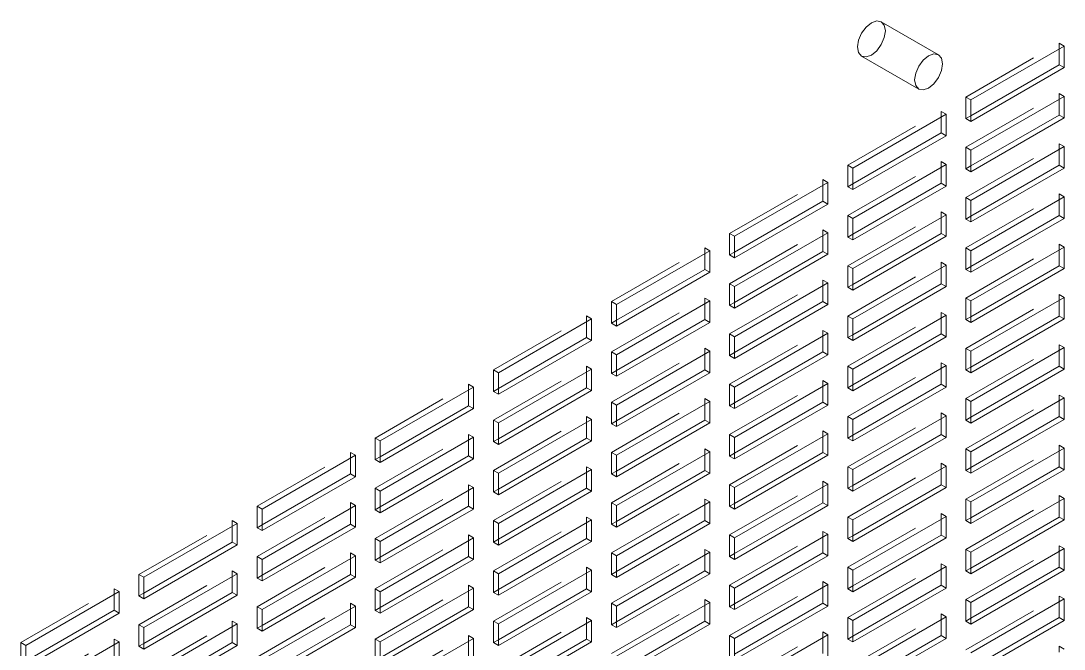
# Model space of a CAD drawing. Header units: millimetres. Extents: x 1 to 4201, y 2 to 2972.
# Drawn here: x 3748 to 3917.5, y 1969.3 to 2071.4 of the extents above; entities that cross this region are included whole.
import ezdxf

# ---------------------------------------------------------------- set-up
doc = ezdxf.new("R2010")
doc.units = ezdxf.units.MM
doc.header["$LTSCALE"] = 10
doc.linetypes.add('HIDDEN', pattern=[1.905, 1.27, -0.635])

msp = doc.modelspace()

# ---------------------------------------------------------------- linework, layer by layer
at = {"color": 7, "linetype": 'Continuous', "lineweight": 15}
for p, q in [((3897.054, 2065.869), (3887.76, 2071.234)), ((3902.316, 2058.534), (3917.468, 2067.281)), ((3916.66, 2066.815), (3916.66, 2064.248)), ((3917.468, 2067.281), (3917.468, 2063.782)), ((3884.546, 2065.667), (3893.84, 2060.302)), ((3916.66, 2064.248), (3902.316, 2055.968)), ((3917.468, 2063.782), (3902.316, 2055.035)), ((3917.468, 2063.782), (3916.66, 2064.248)), ((3902.316, 2050.369), (3917.468, 2059.116)), ((3902.316, 2055.035), (3902.316, 2058.534)), ((3916.66, 2058.649), (3916.66, 2056.083)), ((3917.468, 2059.116), (3917.468, 2055.616)), ((3883.123, 2047.454), (3898.275, 2056.201)), ((3898.275, 2056.201), (3898.275, 2052.702)), ((3916.66, 2056.083), (3902.316, 2047.802)), ((3917.468, 2055.616), (3916.66, 2056.083)), ((3897.467, 2055.735), (3897.467, 2053.168)), ((3917.468, 2055.616), (3902.316, 2046.869)), ((3897.467, 2053.168), (3883.123, 2044.888)), ((3898.275, 2052.702), (3883.123, 2043.955)), ((3898.275, 2052.702), (3897.467, 2053.168)), ((3902.316, 2042.203), (3917.468, 2050.95)), ((3902.316, 2046.869), (3902.316, 2050.369)), ((3916.66, 2050.484), (3916.66, 2047.917)), ((3917.468, 2050.95), (3917.468, 2047.451)), ((3883.123, 2039.289), (3898.275, 2048.036)), ((3898.275, 2048.036), (3898.275, 2044.537)), ((3916.66, 2047.917), (3902.316, 2039.637)), ((3917.468, 2047.451), (3916.66, 2047.917)), ((3883.123, 2043.955), (3883.123, 2047.454)), ((3897.467, 2047.569), (3897.467, 2045.003)), ((3917.468, 2047.451), (3902.316, 2038.704)), ((3863.93, 2036.374), (3879.082, 2045.122)), ((3878.274, 2044.655), (3878.274, 2042.089)), ((3879.082, 2045.122), (3879.082, 2041.622)), ((3897.467, 2045.003), (3883.123, 2036.722)), ((3898.275, 2044.537), (3883.123, 2035.789)), ((3898.275, 2044.537), (3897.467, 2045.003)), ((3902.316, 2034.038), (3917.468, 2042.785)), ((3917.468, 2042.785), (3917.468, 2039.286)), ((3878.274, 2042.089), (3863.93, 2033.808)), ((3879.082, 2041.622), (3863.93, 2032.875)), ((3879.082, 2041.622), (3878.274, 2042.089)), ((3902.316, 2038.704), (3902.316, 2042.203)), ((3916.66, 2042.318), (3916.66, 2039.752)), ((3883.123, 2031.123), (3898.275, 2039.871)), ((3883.123, 2035.789), (3883.123, 2039.289)), ((3897.467, 2039.404), (3897.467, 2036.838)), ((3898.275, 2039.871), (3898.275, 2036.371)), ((3916.66, 2039.752), (3902.316, 2031.471)), ((3917.468, 2039.286), (3902.316, 2030.538)), ((3917.468, 2039.286), (3916.66, 2039.752)), ((3863.93, 2028.209), (3879.082, 2036.956)), ((3863.93, 2032.875), (3863.93, 2036.374)), ((3878.274, 2036.49), (3878.274, 2033.923)), ((3879.082, 2036.956), (3879.082, 2033.457)), ((3897.467, 2036.838), (3883.123, 2028.557)), ((3898.275, 2036.371), (3883.123, 2027.624)), ((3898.275, 2036.371), (3897.467, 2036.838)), ((3902.316, 2025.872), (3917.468, 2034.62)), ((3916.66, 2034.153), (3916.66, 2031.587)), ((3917.468, 2034.62), (3917.468, 2031.12)), ((3844.737, 2025.295), (3859.889, 2034.042)), ((3859.081, 2033.575), (3859.081, 2031.009)), ((3859.889, 2034.042), (3859.889, 2030.542)), ((3878.274, 2033.923), (3863.93, 2025.643)), ((3879.082, 2033.457), (3863.93, 2024.709)), ((3879.082, 2033.457), (3878.274, 2033.923)), ((3902.316, 2030.538), (3902.316, 2034.038)), ((3859.081, 2031.009), (3844.737, 2022.728)), ((3859.889, 2030.542), (3859.081, 2031.009)), ((3883.123, 2022.958), (3898.275, 2031.705)), ((3883.123, 2027.624), (3883.123, 2031.123)), ((3897.467, 2031.239), (3897.467, 2028.672)), ((3898.275, 2031.705), (3898.275, 2028.206)), ((3916.66, 2031.587), (3902.316, 2023.306)), ((3917.468, 2031.12), (3902.316, 2022.373)), ((3917.468, 2031.12), (3916.66, 2031.587)), ((3859.889, 2030.542), (3844.737, 2021.795)), ((3863.93, 2020.044), (3879.082, 2028.791)), ((3863.93, 2024.709), (3863.93, 2028.209)), ((3878.274, 2028.324), (3878.274, 2025.758)), ((3879.082, 2028.791), (3879.082, 2025.291)), ((3897.467, 2028.672), (3883.123, 2020.392)), ((3898.275, 2028.206), (3883.123, 2019.459)), ((3898.275, 2028.206), (3897.467, 2028.672)), ((3844.737, 2017.129), (3859.889, 2025.876)), ((3859.889, 2025.876), (3859.889, 2022.377)), ((3878.274, 2025.758), (3863.93, 2017.477)), ((3879.082, 2025.291), (3878.274, 2025.758)), ((3902.316, 2017.707), (3917.468, 2026.454)), ((3902.316, 2022.373), (3902.316, 2025.872)), ((3916.66, 2025.988), (3916.66, 2023.421)), ((3917.468, 2026.454), (3917.468, 2022.955)), ((3844.737, 2021.795), (3844.737, 2025.295)), ((3859.081, 2025.41), (3859.081, 2022.843)), ((3879.082, 2025.291), (3863.93, 2016.544)), ((3825.544, 2014.215), (3840.696, 2022.962)), ((3839.888, 2022.495), (3839.888, 2019.929)), ((3840.696, 2022.962), (3840.696, 2019.462)), ((3859.081, 2022.843), (3844.737, 2014.563)), ((3859.889, 2022.377), (3844.737, 2013.63)), ((3859.889, 2022.377), (3859.081, 2022.843)), ((3883.123, 2014.793), (3898.275, 2023.54)), ((3883.123, 2019.459), (3883.123, 2022.958)), ((3897.467, 2023.073), (3897.467, 2020.507)), ((3898.275, 2023.54), (3898.275, 2020.04)), ((3916.66, 2023.421), (3902.316, 2015.141)), ((3917.468, 2022.955), (3902.316, 2014.208)), ((3917.468, 2022.955), (3916.66, 2023.421)), ((3863.93, 2011.878), (3879.082, 2020.625)), ((3879.082, 2020.625), (3879.082, 2017.126)), ((3897.467, 2020.507), (3883.123, 2012.226)), ((3898.275, 2020.04), (3897.467, 2020.507)), ((3839.888, 2019.929), (3825.544, 2011.648)), ((3840.696, 2019.462), (3825.544, 2010.715)), ((3840.696, 2019.462), (3839.888, 2019.929)), ((3863.93, 2016.544), (3863.93, 2020.044)), ((3878.274, 2020.159), (3878.274, 2017.592)), ((3898.275, 2020.04), (3883.123, 2011.293)), ((3844.737, 2008.964), (3859.889, 2017.711)), ((3844.737, 2013.63), (3844.737, 2017.129)), ((3859.081, 2017.244), (3859.081, 2014.678)), ((3859.889, 2017.711), (3859.889, 2014.211)), ((3878.274, 2017.592), (3863.93, 2009.312)), ((3879.082, 2017.126), (3863.93, 2008.379)), ((3879.082, 2017.126), (3878.274, 2017.592)), ((3902.316, 2009.542), (3917.468, 2018.289)), ((3902.316, 2014.208), (3902.316, 2017.707)), ((3916.66, 2017.822), (3916.66, 2015.256)), ((3917.468, 2018.289), (3917.468, 2014.789)), ((3825.544, 2006.049), (3840.696, 2014.797)), ((3825.544, 2010.715), (3825.544, 2014.215)), ((3839.888, 2014.33), (3839.888, 2011.764)), ((3840.696, 2014.797), (3840.696, 2011.297)), ((3859.081, 2014.678), (3844.737, 2006.397)), ((3859.889, 2014.211), (3844.737, 2005.464)), ((3859.889, 2014.211), (3859.081, 2014.678)), ((3883.123, 2006.627), (3898.275, 2015.374)), ((3883.123, 2011.293), (3883.123, 2014.793)), ((3897.467, 2014.908), (3897.467, 2012.341)), ((3898.275, 2015.374), (3898.275, 2011.875)), ((3916.66, 2015.256), (3902.316, 2006.975)), ((3917.468, 2014.789), (3902.316, 2006.042)), ((3917.468, 2014.789), (3916.66, 2015.256)), ((3863.93, 2003.713), (3879.082, 2012.46)), ((3879.082, 2012.46), (3879.082, 2008.96)), ((3897.467, 2012.341), (3883.123, 2004.061)), ((3898.275, 2011.875), (3897.467, 2012.341)), ((3806.351, 2003.135), (3821.503, 2011.882)), ((3820.695, 2011.416), (3820.695, 2008.849)), ((3821.503, 2011.882), (3821.503, 2008.383)), ((3839.888, 2011.764), (3825.544, 2003.483)), ((3840.696, 2011.297), (3825.544, 2002.55)), ((3840.696, 2011.297), (3839.888, 2011.764)), ((3863.93, 2008.379), (3863.93, 2011.878)), ((3878.274, 2011.993), (3878.274, 2009.427)), ((3898.275, 2011.875), (3883.123, 2003.128)), ((3820.695, 2008.849), (3806.351, 2000.568)), ((3821.503, 2008.383), (3820.695, 2008.849)), ((3844.737, 2000.798), (3859.889, 2009.546)), ((3844.737, 2005.464), (3844.737, 2008.964)), ((3859.081, 2009.079), (3859.081, 2006.513)), ((3859.889, 2009.546), (3859.889, 2006.046)), ((3878.274, 2009.427), (3863.93, 2001.146)), ((3879.082, 2008.96), (3863.93, 2000.213)), ((3879.082, 2008.96), (3878.274, 2009.427)), ((3902.316, 2001.376), (3917.468, 2010.123)), ((3902.316, 2006.042), (3902.316, 2009.542)), ((3916.66, 2009.657), (3916.66, 2007.09)), ((3917.468, 2010.123), (3917.468, 2006.624)), ((3821.503, 2008.383), (3806.351, 1999.635)), ((3883.123, 1998.462), (3898.275, 2007.209)), ((3898.275, 2007.209), (3898.275, 2003.71)), ((3916.66, 2007.09), (3902.316, 1998.81)), ((3917.468, 2006.624), (3916.66, 2007.09)), ((3825.544, 1997.884), (3840.696, 2006.631)), ((3825.544, 2002.55), (3825.544, 2006.049)), ((3839.888, 2006.165), (3839.888, 2003.598)), ((3840.696, 2006.631), (3840.696, 2003.132)), ((3859.081, 2006.513), (3844.737, 1998.232)), ((3859.889, 2006.046), (3844.737, 1997.299)), ((3859.889, 2006.046), (3859.081, 2006.513)), ((3883.123, 2003.128), (3883.123, 2006.627)), ((3897.467, 2006.742), (3897.467, 2004.176)), ((3917.468, 2006.624), (3902.316, 1997.877)), ((3806.351, 1994.969), (3821.503, 2003.717)), ((3821.503, 2003.717), (3821.503, 2000.217)), ((3839.888, 2003.598), (3825.544, 1995.317)), ((3840.696, 2003.132), (3839.888, 2003.598)), ((3863.93, 1995.547), (3879.082, 2004.295)), ((3863.93, 2000.213), (3863.93, 2003.713)), ((3878.274, 2003.828), (3878.274, 2001.262)), ((3879.082, 2004.295), (3879.082, 2000.795)), ((3897.467, 2004.176), (3883.123, 1995.895)), ((3898.275, 2003.71), (3883.123, 1994.962)), ((3898.275, 2003.71), (3897.467, 2004.176)), ((3806.351, 1999.635), (3806.351, 2003.135)), ((3820.695, 2003.25), (3820.695, 2000.684)), ((3840.696, 2003.132), (3825.544, 1994.384)), ((3902.316, 1993.211), (3917.468, 2001.958)), ((3917.468, 2001.958), (3917.468, 1998.459)), ((3787.158, 1992.055), (3802.311, 2000.802)), ((3801.502, 2000.336), (3801.502, 1997.769)), ((3802.311, 2000.802), (3802.311, 1997.303)), ((3820.695, 2000.684), (3806.351, 1992.403)), ((3821.503, 2000.217), (3806.351, 1991.47)), ((3821.503, 2000.217), (3820.695, 2000.684)), ((3844.737, 1992.633), (3859.889, 2001.38)), ((3844.737, 1997.299), (3844.737, 2000.798)), ((3859.081, 2000.914), (3859.081, 1998.347)), ((3859.889, 2001.38), (3859.889, 1997.881)), ((3878.274, 2001.262), (3863.93, 1992.981)), ((3879.082, 2000.795), (3863.93, 1992.048)), ((3879.082, 2000.795), (3878.274, 2001.262)), ((3902.316, 1997.877), (3902.316, 2001.376)), ((3916.66, 2001.491), (3916.66, 1998.925)), ((3825.544, 1989.718), (3840.696, 1998.466)), ((3840.696, 1998.466), (3840.696, 1994.966)), ((3883.123, 1990.296), (3898.275, 1999.044)), ((3883.123, 1994.962), (3883.123, 1998.462)), ((3897.467, 1998.577), (3897.467, 1996.011)), ((3898.275, 1999.044), (3898.275, 1995.544)), ((3916.66, 1998.925), (3902.316, 1990.644)), ((3917.468, 1998.459), (3902.316, 1989.711)), ((3917.468, 1998.459), (3916.66, 1998.925)), ((3801.502, 1997.769), (3787.158, 1989.489)), ((3802.311, 1997.303), (3787.158, 1988.556)), ((3802.311, 1997.303), (3801.502, 1997.769)), ((3825.544, 1994.384), (3825.544, 1997.884)), ((3839.888, 1997.999), (3839.888, 1995.433)), ((3859.081, 1998.347), (3844.737, 1990.066)), ((3859.889, 1997.881), (3844.737, 1989.133)), ((3859.889, 1997.881), (3859.081, 1998.347)), ((3806.351, 1986.804), (3821.503, 1995.551)), ((3820.695, 1995.085), (3820.695, 1992.518)), ((3821.503, 1995.551), (3821.503, 1992.052)), ((3839.888, 1995.433), (3825.544, 1987.152)), ((3840.696, 1994.966), (3839.888, 1995.433)), ((3863.93, 1987.382), (3879.082, 1996.129)), ((3863.93, 1992.048), (3863.93, 1995.547)), ((3878.274, 1995.663), (3878.274, 1993.096)), ((3879.082, 1996.129), (3879.082, 1992.63)), ((3897.467, 1996.011), (3883.123, 1987.73)), ((3898.275, 1995.544), (3883.123, 1986.797)), ((3898.275, 1995.544), (3897.467, 1996.011)), ((3806.351, 1991.47), (3806.351, 1994.969)), ((3840.696, 1994.966), (3825.544, 1986.219)), ((3902.316, 1985.045), (3917.468, 1993.793)), ((3917.468, 1993.793), (3917.468, 1990.293)), ((3787.158, 1983.89), (3802.311, 1992.637)), ((3787.158, 1988.556), (3787.158, 1992.055)), ((3801.502, 1992.17), (3801.502, 1989.604)), ((3802.311, 1992.637), (3802.311, 1989.137)), ((3820.695, 1992.518), (3806.351, 1984.238)), ((3821.503, 1992.052), (3806.351, 1983.305)), ((3821.503, 1992.052), (3820.695, 1992.518)), ((3844.737, 1984.467), (3859.889, 1993.215)), ((3844.737, 1989.133), (3844.737, 1992.633)), ((3859.081, 1992.748), (3859.081, 1990.182)), ((3859.889, 1993.215), (3859.889, 1989.715)), ((3878.274, 1993.096), (3863.93, 1984.815)), ((3879.082, 1992.63), (3863.93, 1983.882)), ((3879.082, 1992.63), (3878.274, 1993.096)), ((3902.316, 1989.711), (3902.316, 1993.211)), ((3916.66, 1993.326), (3916.66, 1990.76)), ((3825.544, 1981.553), (3840.696, 1990.3)), ((3840.696, 1990.3), (3840.696, 1986.801)), ((3859.081, 1990.182), (3844.737, 1981.901)), ((3859.889, 1989.715), (3859.081, 1990.182)), ((3883.123, 1982.131), (3898.275, 1990.878)), ((3883.123, 1986.797), (3883.123, 1990.296)), ((3897.467, 1990.412), (3897.467, 1987.845)), ((3898.275, 1990.878), (3898.275, 1987.379)), ((3916.66, 1990.76), (3902.316, 1982.479)), ((3917.468, 1990.293), (3902.316, 1981.546)), ((3917.468, 1990.293), (3916.66, 1990.76)), ((3767.965, 1980.975), (3783.118, 1989.722)), ((3782.31, 1989.256), (3782.31, 1986.69)), ((3783.118, 1989.722), (3783.118, 1986.223)), ((3801.502, 1989.604), (3787.158, 1981.323)), ((3802.311, 1989.137), (3787.158, 1980.39)), ((3802.311, 1989.137), (3801.502, 1989.604)), ((3825.544, 1986.219), (3825.544, 1989.718)), ((3839.888, 1989.834), (3839.888, 1987.267)), ((3859.889, 1989.715), (3844.737, 1980.968)), ((3782.31, 1986.69), (3767.965, 1978.409)), ((3783.118, 1986.223), (3782.31, 1986.69)), ((3806.351, 1978.639), (3821.503, 1987.386)), ((3806.351, 1983.305), (3806.351, 1986.804)), ((3820.695, 1986.919), (3820.695, 1984.353)), ((3821.503, 1987.386), (3821.503, 1983.886)), ((3839.888, 1987.267), (3825.544, 1978.987)), ((3840.696, 1986.801), (3825.544, 1978.054)), ((3840.696, 1986.801), (3839.888, 1987.267)), ((3863.93, 1979.217), (3879.082, 1987.964)), ((3863.93, 1983.882), (3863.93, 1987.382)), ((3878.274, 1987.497), (3878.274, 1984.931)), ((3879.082, 1987.964), (3879.082, 1984.464)), ((3897.467, 1987.845), (3883.123, 1979.564)), ((3898.275, 1987.379), (3883.123, 1978.631)), ((3898.275, 1987.379), (3897.467, 1987.845)), ((3783.118, 1986.223), (3767.965, 1977.476)), ((3844.737, 1976.302), (3859.889, 1985.049)), ((3859.889, 1985.049), (3859.889, 1981.55)), ((3878.274, 1984.931), (3863.93, 1976.65)), ((3879.082, 1984.464), (3878.274, 1984.931)), ((3902.316, 1976.88), (3917.468, 1985.627)), ((3902.316, 1981.546), (3902.316, 1985.045)), ((3916.66, 1985.161), (3916.66, 1982.594)), ((3917.468, 1985.627), (3917.468, 1982.128)), ((3787.158, 1975.724), (3802.311, 1984.471)), ((3787.158, 1980.39), (3787.158, 1983.89)), ((3801.502, 1984.005), (3801.502, 1981.439)), ((3802.311, 1984.471), (3802.311, 1980.972)), ((3820.695, 1984.353), (3806.351, 1976.072)), ((3821.503, 1983.886), (3806.351, 1975.139)), ((3821.503, 1983.886), (3820.695, 1984.353)), ((3844.737, 1980.968), (3844.737, 1984.467)), ((3859.081, 1984.583), (3859.081, 1982.016)), ((3879.082, 1984.464), (3863.93, 1975.717)), ((3767.965, 1972.81), (3783.118, 1981.557)), ((3783.118, 1981.557), (3783.118, 1978.058)), ((3825.544, 1973.388), (3840.696, 1982.135)), ((3825.544, 1978.054), (3825.544, 1981.553)), ((3839.888, 1981.668), (3839.888, 1979.102)), ((3840.696, 1982.135), (3840.696, 1978.635)), ((3859.081, 1982.016), (3844.737, 1973.736)), ((3859.889, 1981.55), (3844.737, 1972.803)), ((3859.889, 1981.55), (3859.081, 1982.016)), ((3883.123, 1973.966), (3898.275, 1982.713)), ((3883.123, 1978.631), (3883.123, 1982.131)), ((3897.467, 1982.246), (3897.467, 1979.68)), ((3898.275, 1982.713), (3898.275, 1979.213)), ((3916.66, 1982.594), (3902.316, 1974.314)), ((3917.468, 1982.128), (3902.316, 1973.38)), ((3917.468, 1982.128), (3916.66, 1982.594)), ((3767.965, 1977.476), (3767.965, 1980.975)), ((3782.31, 1981.091), (3782.31, 1978.524)), ((3801.502, 1981.439), (3787.158, 1973.158)), ((3802.311, 1980.972), (3787.158, 1972.225)), ((3802.311, 1980.972), (3801.502, 1981.439)), ((3748.772, 1969.895), (3763.925, 1978.643)), ((3763.117, 1978.176), (3763.117, 1975.61)), ((3763.925, 1978.643), (3763.925, 1975.143)), ((3782.31, 1978.524), (3767.965, 1970.243)), ((3783.118, 1978.058), (3782.31, 1978.524)), ((3806.351, 1970.473), (3821.503, 1979.22)), ((3806.351, 1975.139), (3806.351, 1978.639)), ((3820.695, 1978.754), (3820.695, 1976.188)), ((3821.503, 1979.22), (3821.503, 1975.721)), ((3839.888, 1979.102), (3825.544, 1970.821)), ((3840.696, 1978.635), (3825.544, 1969.888)), ((3840.696, 1978.635), (3839.888, 1979.102)), ((3863.93, 1971.051), (3879.082, 1979.798)), ((3863.93, 1975.717), (3863.93, 1979.217)), ((3878.274, 1979.332), (3878.274, 1976.765)), ((3879.082, 1979.798), (3879.082, 1976.299)), ((3897.467, 1979.68), (3883.123, 1971.399)), ((3898.275, 1979.213), (3883.123, 1970.466)), ((3898.275, 1979.213), (3897.467, 1979.68)), ((3783.118, 1978.058), (3767.965, 1969.31)), ((3844.737, 1968.137), (3859.889, 1976.884)), ((3859.081, 1976.417), (3859.081, 1973.851)), ((3859.889, 1976.884), (3859.889, 1973.384)), ((3878.274, 1976.765), (3863.93, 1968.485)), ((3879.082, 1976.299), (3878.274, 1976.765)), ((3902.316, 1968.715), (3917.468, 1977.462)), ((3902.316, 1973.38), (3902.316, 1976.88)), ((3916.66, 1976.995), (3916.66, 1974.429)), ((3917.468, 1977.462), (3917.468, 1973.962)), ((3763.117, 1975.61), (3748.772, 1967.329)), ((3763.925, 1975.143), (3748.772, 1966.396)), ((3763.925, 1975.143), (3763.117, 1975.61)), ((3787.158, 1967.559), (3802.311, 1976.306)), ((3787.158, 1972.225), (3787.158, 1975.724)), ((3801.502, 1975.84), (3801.502, 1973.273)), ((3802.311, 1976.306), (3802.311, 1972.807)), ((3820.695, 1976.188), (3806.351, 1967.907)), ((3821.503, 1975.721), (3806.351, 1966.974)), ((3821.503, 1975.721), (3820.695, 1976.188)), ((3844.737, 1972.803), (3844.737, 1976.302)), ((3879.082, 1976.299), (3863.93, 1967.552)), ((3767.965, 1964.644), (3783.118, 1973.392)), ((3783.118, 1973.392), (3783.118, 1969.892)), ((3801.502, 1973.273), (3787.158, 1964.992)), ((3802.311, 1972.807), (3801.502, 1973.273)), ((3825.544, 1965.222), (3840.696, 1973.969)), ((3825.544, 1969.888), (3825.544, 1973.388)), ((3839.888, 1973.503), (3839.888, 1970.937)), ((3840.696, 1973.969), (3840.696, 1970.47)), ((3859.081, 1973.851), (3844.737, 1965.57)), ((3859.889, 1973.384), (3844.737, 1964.637)), ((3859.889, 1973.384), (3859.081, 1973.851)), ((3883.123, 1965.8), (3898.275, 1974.547)), ((3883.123, 1970.466), (3883.123, 1973.966)), ((3897.467, 1974.081), (3897.467, 1971.514)), ((3898.275, 1974.547), (3898.275, 1971.048)), ((3916.66, 1974.429), (3902.316, 1966.148)), ((3917.468, 1973.962), (3902.316, 1965.215)), ((3917.468, 1973.962), (3916.66, 1974.429)), ((3767.965, 1969.31), (3767.965, 1972.81)), ((3782.31, 1972.925), (3782.31, 1970.359)), ((3802.311, 1972.807), (3787.158, 1964.059)), ((3863.93, 1962.886), (3879.082, 1971.633)), ((3879.082, 1971.633), (3879.082, 1968.133)), ((3897.467, 1971.514), (3883.123, 1963.234)), ((3898.275, 1971.048), (3897.467, 1971.514)), ((3748.772, 1961.73), (3763.925, 1970.477)), ((3748.772, 1966.396), (3748.772, 1969.895)), ((3763.117, 1970.011), (3763.117, 1967.444)), ((3763.925, 1970.477), (3763.925, 1966.978)), ((3782.31, 1970.359), (3767.965, 1962.078)), ((3783.118, 1969.892), (3767.965, 1961.145)), ((3783.118, 1969.892), (3782.31, 1970.359)), ((3806.351, 1962.308), (3821.503, 1971.055)), ((3806.351, 1966.974), (3806.351, 1970.473)), ((3820.695, 1970.589), (3820.695, 1968.022)), ((3821.503, 1971.055), (3821.503, 1967.556)), ((3839.888, 1970.937), (3825.544, 1962.656)), ((3840.696, 1970.47), (3825.544, 1961.723)), ((3840.696, 1970.47), (3839.888, 1970.937)), ((3863.93, 1967.552), (3863.93, 1971.051)), ((3878.274, 1971.166), (3878.274, 1968.6)), ((3898.275, 1971.048), (3883.123, 1962.301))]:
    msp.add_line(p, q, dxfattribs=at)
at = {"color": 7, "linetype": 'HIDDEN', "lineweight": 0}
for p, q in [((3901.508, 2059.001), (3916.66, 2067.748)), ((3917.468, 2067.281), (3916.66, 2067.748)), ((3916.66, 2067.748), (3916.66, 2066.815)), ((3901.508, 2050.835), (3916.66, 2059.582)), ((3917.468, 2059.116), (3916.66, 2059.582)), ((3916.66, 2059.582), (3916.66, 2058.649)), ((3901.508, 2055.501), (3901.508, 2059.001)), ((3902.316, 2058.534), (3901.508, 2059.001)), ((3882.315, 2047.921), (3897.467, 2056.668)), ((3898.275, 2056.201), (3897.467, 2056.668)), ((3897.467, 2056.668), (3897.467, 2055.735)), ((3902.316, 2055.968), (3901.508, 2055.501)), ((3902.316, 2055.035), (3901.508, 2055.501)), ((3901.508, 2042.67), (3916.66, 2051.417)), ((3917.468, 2050.95), (3916.66, 2051.417)), ((3916.66, 2051.417), (3916.66, 2050.484)), ((3902.316, 2050.369), (3901.508, 2050.835)), ((3901.508, 2047.336), (3901.508, 2050.835)), ((3882.315, 2039.755), (3897.467, 2048.503)), ((3882.315, 2044.421), (3882.315, 2047.921)), ((3883.123, 2047.454), (3882.315, 2047.921)), ((3898.275, 2048.036), (3897.467, 2048.503)), ((3897.467, 2048.503), (3897.467, 2047.569)), ((3902.316, 2047.802), (3901.508, 2047.336)), ((3902.316, 2046.869), (3901.508, 2047.336)), ((3863.122, 2036.841), (3878.274, 2045.588)), ((3879.082, 2045.122), (3878.274, 2045.588)), ((3878.274, 2045.588), (3878.274, 2044.655)), ((3883.123, 2044.888), (3882.315, 2044.421)), ((3883.123, 2043.955), (3882.315, 2044.421)), ((3901.508, 2034.504), (3916.66, 2043.252)), ((3902.316, 2042.203), (3901.508, 2042.67)), ((3901.508, 2039.17), (3901.508, 2042.67)), ((3917.468, 2042.785), (3916.66, 2043.252)), ((3916.66, 2043.252), (3916.66, 2042.318)), ((3882.315, 2031.59), (3897.467, 2040.337)), ((3882.315, 2036.256), (3882.315, 2039.755)), ((3883.123, 2039.289), (3882.315, 2039.755)), ((3898.275, 2039.871), (3897.467, 2040.337)), ((3897.467, 2040.337), (3897.467, 2039.404)), ((3902.316, 2039.637), (3901.508, 2039.17)), ((3902.316, 2038.704), (3901.508, 2039.17)), ((3863.122, 2028.675), (3878.274, 2037.423)), ((3863.122, 2033.341), (3863.122, 2036.841)), ((3863.93, 2036.374), (3863.122, 2036.841)), ((3879.082, 2036.956), (3878.274, 2037.423)), ((3878.274, 2037.423), (3878.274, 2036.49)), ((3883.123, 2036.722), (3882.315, 2036.256)), ((3883.123, 2035.789), (3882.315, 2036.256)), ((3843.929, 2025.761), (3859.081, 2034.508)), ((3859.889, 2034.042), (3859.081, 2034.508)), ((3859.081, 2034.508), (3859.081, 2033.575)), ((3901.508, 2026.339), (3916.66, 2035.086)), ((3901.508, 2031.005), (3901.508, 2034.504)), ((3902.316, 2034.038), (3901.508, 2034.504)), ((3917.468, 2034.62), (3916.66, 2035.086)), ((3916.66, 2035.086), (3916.66, 2034.153)), ((3863.93, 2033.808), (3863.122, 2033.341)), ((3863.93, 2032.875), (3863.122, 2033.341)), ((3882.315, 2023.424), (3897.467, 2032.172)), ((3882.315, 2028.09), (3882.315, 2031.59)), ((3883.123, 2031.123), (3882.315, 2031.59)), ((3898.275, 2031.705), (3897.467, 2032.172)), ((3897.467, 2032.172), (3897.467, 2031.239)), ((3902.316, 2031.471), (3901.508, 2031.005)), ((3902.316, 2030.538), (3901.508, 2031.005)), ((3863.122, 2020.51), (3878.274, 2029.257)), ((3879.082, 2028.791), (3878.274, 2029.257)), ((3878.274, 2029.257), (3878.274, 2028.324)), ((3863.93, 2028.209), (3863.122, 2028.675)), ((3863.122, 2025.176), (3863.122, 2028.675)), ((3883.123, 2028.557), (3882.315, 2028.09)), ((3883.123, 2027.624), (3882.315, 2028.09)), ((3843.929, 2017.596), (3859.081, 2026.343)), ((3843.929, 2022.262), (3843.929, 2025.761)), ((3844.737, 2025.295), (3843.929, 2025.761)), ((3859.889, 2025.876), (3859.081, 2026.343)), ((3859.081, 2026.343), (3859.081, 2025.41)), ((3863.93, 2025.643), (3863.122, 2025.176)), ((3901.508, 2018.173), (3916.66, 2026.921)), ((3902.316, 2025.872), (3901.508, 2026.339)), ((3901.508, 2022.839), (3901.508, 2026.339)), ((3917.468, 2026.454), (3916.66, 2026.921)), ((3916.66, 2026.921), (3916.66, 2025.988)), ((3863.93, 2024.709), (3863.122, 2025.176)), ((3882.315, 2015.259), (3897.467, 2024.006)), ((3898.275, 2023.54), (3897.467, 2024.006)), ((3897.467, 2024.006), (3897.467, 2023.073)), ((3824.736, 2014.681), (3839.888, 2023.428)), ((3840.696, 2022.962), (3839.888, 2023.428)), ((3839.888, 2023.428), (3839.888, 2022.495)), ((3844.737, 2022.728), (3843.929, 2022.262)), ((3844.737, 2021.795), (3843.929, 2022.262)), ((3883.123, 2022.958), (3882.315, 2023.424)), ((3882.315, 2019.925), (3882.315, 2023.424)), ((3902.316, 2023.306), (3901.508, 2022.839)), ((3902.316, 2022.373), (3901.508, 2022.839)), ((3863.122, 2012.345), (3878.274, 2021.092)), ((3863.122, 2017.011), (3863.122, 2020.51)), ((3863.93, 2020.044), (3863.122, 2020.51)), ((3879.082, 2020.625), (3878.274, 2021.092)), ((3878.274, 2021.092), (3878.274, 2020.159)), ((3883.123, 2020.392), (3882.315, 2019.925)), ((3883.123, 2019.459), (3882.315, 2019.925)), ((3843.929, 2009.43), (3859.081, 2018.177)), ((3843.929, 2014.096), (3843.929, 2017.596)), ((3844.737, 2017.129), (3843.929, 2017.596)), ((3859.889, 2017.711), (3859.081, 2018.177)), ((3859.081, 2018.177), (3859.081, 2017.244)), ((3863.93, 2017.477), (3863.122, 2017.011)), ((3901.508, 2010.008), (3916.66, 2018.755)), ((3901.508, 2014.674), (3901.508, 2018.173)), ((3902.316, 2017.707), (3901.508, 2018.173)), ((3917.468, 2018.289), (3916.66, 2018.755)), ((3916.66, 2018.755), (3916.66, 2017.822)), ((3863.93, 2016.544), (3863.122, 2017.011)), ((3882.315, 2007.094), (3897.467, 2015.841)), ((3898.275, 2015.374), (3897.467, 2015.841)), ((3897.467, 2015.841), (3897.467, 2014.908)), ((3824.736, 2006.516), (3839.888, 2015.263)), ((3825.544, 2014.215), (3824.736, 2014.681)), ((3824.736, 2011.182), (3824.736, 2014.681)), ((3840.696, 2014.797), (3839.888, 2015.263)), ((3839.888, 2015.263), (3839.888, 2014.33)), ((3844.737, 2014.563), (3843.929, 2014.096)), ((3844.737, 2013.63), (3843.929, 2014.096)), ((3883.123, 2014.793), (3882.315, 2015.259)), ((3882.315, 2011.76), (3882.315, 2015.259)), ((3902.316, 2015.141), (3901.508, 2014.674)), ((3902.316, 2014.208), (3901.508, 2014.674)), ((3805.543, 2003.601), (3820.695, 2012.349)), ((3821.503, 2011.882), (3820.695, 2012.349)), ((3820.695, 2012.349), (3820.695, 2011.416)), ((3863.122, 2004.179), (3878.274, 2012.926)), ((3863.93, 2011.878), (3863.122, 2012.345)), ((3863.122, 2008.845), (3863.122, 2012.345)), ((3879.082, 2012.46), (3878.274, 2012.926)), ((3878.274, 2012.926), (3878.274, 2011.993)), ((3883.123, 2012.226), (3882.315, 2011.76)), ((3825.544, 2011.648), (3824.736, 2011.182)), ((3825.544, 2010.715), (3824.736, 2011.182)), ((3883.123, 2011.293), (3882.315, 2011.76)), ((3901.508, 2001.843), (3916.66, 2010.59)), ((3917.468, 2010.123), (3916.66, 2010.59)), ((3916.66, 2010.59), (3916.66, 2009.657)), ((3843.929, 2001.265), (3859.081, 2010.012)), ((3843.929, 2005.931), (3843.929, 2009.43)), ((3844.737, 2008.964), (3843.929, 2009.43)), ((3859.889, 2009.546), (3859.081, 2010.012)), ((3859.081, 2010.012), (3859.081, 2009.079)), ((3863.93, 2009.312), (3863.122, 2008.845)), ((3863.93, 2008.379), (3863.122, 2008.845)), ((3902.316, 2009.542), (3901.508, 2010.008)), ((3901.508, 2006.509), (3901.508, 2010.008)), ((3824.736, 1998.35), (3839.888, 2007.098)), ((3840.696, 2006.631), (3839.888, 2007.098)), ((3839.888, 2007.098), (3839.888, 2006.165)), ((3882.315, 1998.928), (3897.467, 2007.675)), ((3883.123, 2006.627), (3882.315, 2007.094)), ((3882.315, 2003.594), (3882.315, 2007.094)), ((3898.275, 2007.209), (3897.467, 2007.675)), ((3897.467, 2007.675), (3897.467, 2006.742)), ((3902.316, 2006.975), (3901.508, 2006.509)), ((3825.544, 2006.049), (3824.736, 2006.516)), ((3824.736, 2003.016), (3824.736, 2006.516)), ((3844.737, 2006.397), (3843.929, 2005.931)), ((3844.737, 2005.464), (3843.929, 2005.931)), ((3902.316, 2006.042), (3901.508, 2006.509)), ((3805.543, 1995.436), (3820.695, 2004.183)), ((3805.543, 2000.102), (3805.543, 2003.601)), ((3806.351, 2003.135), (3805.543, 2003.601)), ((3821.503, 2003.717), (3820.695, 2004.183)), ((3820.695, 2004.183), (3820.695, 2003.25)), ((3863.122, 1996.014), (3878.274, 2004.761)), ((3863.122, 2000.68), (3863.122, 2004.179)), ((3863.93, 2003.713), (3863.122, 2004.179)), ((3879.082, 2004.295), (3878.274, 2004.761)), ((3878.274, 2004.761), (3878.274, 2003.828)), ((3883.123, 2004.061), (3882.315, 2003.594)), ((3883.123, 2003.128), (3882.315, 2003.594)), ((3825.544, 2003.483), (3824.736, 2003.016)), ((3825.544, 2002.55), (3824.736, 2003.016)), ((3843.929, 1993.099), (3859.081, 2001.847)), ((3859.889, 2001.38), (3859.081, 2001.847)), ((3859.081, 2001.847), (3859.081, 2000.914)), ((3901.508, 1993.677), (3916.66, 2002.424)), ((3901.508, 1998.343), (3901.508, 2001.843)), ((3902.316, 2001.376), (3901.508, 2001.843)), ((3917.468, 2001.958), (3916.66, 2002.424)), ((3916.66, 2002.424), (3916.66, 2001.491)), ((3786.35, 1992.522), (3801.502, 2001.269)), ((3802.311, 2000.802), (3801.502, 2001.269)), ((3801.502, 2001.269), (3801.502, 2000.336)), ((3806.351, 2000.568), (3805.543, 2000.102)), ((3844.737, 2000.798), (3843.929, 2001.265)), ((3843.929, 1997.765), (3843.929, 2001.265)), ((3863.93, 2001.146), (3863.122, 2000.68)), ((3863.93, 2000.213), (3863.122, 2000.68)), ((3806.351, 1999.635), (3805.543, 2000.102)), ((3824.736, 1990.185), (3839.888, 1998.932)), ((3840.696, 1998.466), (3839.888, 1998.932)), ((3839.888, 1998.932), (3839.888, 1997.999)), ((3882.315, 1990.763), (3897.467, 1999.51)), ((3883.123, 1998.462), (3882.315, 1998.928)), ((3882.315, 1995.429), (3882.315, 1998.928)), ((3898.275, 1999.044), (3897.467, 1999.51)), ((3897.467, 1999.51), (3897.467, 1998.577)), ((3902.316, 1998.81), (3901.508, 1998.343)), ((3824.736, 1994.851), (3824.736, 1998.35)), ((3825.544, 1997.884), (3824.736, 1998.35)), ((3844.737, 1998.232), (3843.929, 1997.765)), ((3844.737, 1997.299), (3843.929, 1997.765)), ((3902.316, 1997.877), (3901.508, 1998.343)), ((3805.543, 1987.271), (3820.695, 1996.018)), ((3806.351, 1994.969), (3805.543, 1995.436)), ((3805.543, 1991.937), (3805.543, 1995.436)), ((3821.503, 1995.551), (3820.695, 1996.018)), ((3820.695, 1996.018), (3820.695, 1995.085)), ((3825.544, 1995.317), (3824.736, 1994.851)), ((3863.122, 1987.848), (3878.274, 1996.596)), ((3863.93, 1995.547), (3863.122, 1996.014)), ((3863.122, 1992.514), (3863.122, 1996.014)), ((3879.082, 1996.129), (3878.274, 1996.596)), ((3878.274, 1996.596), (3878.274, 1995.663)), ((3883.123, 1995.895), (3882.315, 1995.429)), ((3883.123, 1994.962), (3882.315, 1995.429)), ((3825.544, 1994.384), (3824.736, 1994.851)), ((3843.929, 1984.934), (3859.081, 1993.681)), ((3859.889, 1993.215), (3859.081, 1993.681)), ((3859.081, 1993.681), (3859.081, 1992.748)), ((3901.508, 1985.512), (3916.66, 1994.259)), ((3902.316, 1993.211), (3901.508, 1993.677)), ((3901.508, 1990.178), (3901.508, 1993.677)), ((3917.468, 1993.793), (3916.66, 1994.259)), ((3916.66, 1994.259), (3916.66, 1993.326)), ((3786.35, 1984.356), (3801.502, 1993.103)), ((3787.158, 1992.055), (3786.35, 1992.522)), ((3786.35, 1989.022), (3786.35, 1992.522)), ((3802.311, 1992.637), (3801.502, 1993.103)), ((3801.502, 1993.103), (3801.502, 1992.17)), ((3806.351, 1992.403), (3805.543, 1991.937)), ((3806.351, 1991.47), (3805.543, 1991.937)), ((3844.737, 1992.633), (3843.929, 1993.099)), ((3843.929, 1989.6), (3843.929, 1993.099)), ((3863.93, 1992.981), (3863.122, 1992.514)), ((3863.93, 1992.048), (3863.122, 1992.514)), ((3767.157, 1981.442), (3782.31, 1990.189)), ((3783.118, 1989.722), (3782.31, 1990.189)), ((3782.31, 1990.189), (3782.31, 1989.256)), ((3824.736, 1982.02), (3839.888, 1990.767)), ((3824.736, 1986.686), (3824.736, 1990.185)), ((3825.544, 1989.718), (3824.736, 1990.185)), ((3840.696, 1990.3), (3839.888, 1990.767)), ((3839.888, 1990.767), (3839.888, 1989.834)), ((3844.737, 1990.066), (3843.929, 1989.6)), ((3882.315, 1982.597), (3897.467, 1991.345)), ((3883.123, 1990.296), (3882.315, 1990.763)), ((3882.315, 1987.263), (3882.315, 1990.763)), ((3898.275, 1990.878), (3897.467, 1991.345)), ((3897.467, 1991.345), (3897.467, 1990.412)), ((3902.316, 1990.644), (3901.508, 1990.178)), ((3902.316, 1989.711), (3901.508, 1990.178)), ((3787.158, 1989.489), (3786.35, 1989.022)), ((3787.158, 1988.556), (3786.35, 1989.022)), ((3844.737, 1989.133), (3843.929, 1989.6)), ((3863.122, 1979.683), (3878.274, 1988.43)), ((3879.082, 1987.964), (3878.274, 1988.43)), ((3878.274, 1988.43), (3878.274, 1987.497)), ((3805.543, 1979.105), (3820.695, 1987.852)), ((3805.543, 1983.771), (3805.543, 1987.271)), ((3806.351, 1986.804), (3805.543, 1987.271)), ((3821.503, 1987.386), (3820.695, 1987.852)), ((3820.695, 1987.852), (3820.695, 1986.919)), ((3825.544, 1987.152), (3824.736, 1986.686)), ((3825.544, 1986.219), (3824.736, 1986.686)), ((3863.122, 1984.349), (3863.122, 1987.848)), ((3863.93, 1987.382), (3863.122, 1987.848)), ((3883.123, 1987.73), (3882.315, 1987.263)), ((3883.123, 1986.797), (3882.315, 1987.263)), ((3786.35, 1976.191), (3801.502, 1984.938)), ((3802.311, 1984.471), (3801.502, 1984.938)), ((3801.502, 1984.938), (3801.502, 1984.005)), ((3843.929, 1976.769), (3859.081, 1985.516)), ((3843.929, 1981.435), (3843.929, 1984.934)), ((3844.737, 1984.467), (3843.929, 1984.934)), ((3859.889, 1985.049), (3859.081, 1985.516)), ((3859.081, 1985.516), (3859.081, 1984.583)), ((3901.508, 1977.346), (3916.66, 1986.094)), ((3902.316, 1985.045), (3901.508, 1985.512)), ((3901.508, 1982.012), (3901.508, 1985.512)), ((3917.468, 1985.627), (3916.66, 1986.094)), ((3916.66, 1986.094), (3916.66, 1985.161)), ((3786.35, 1980.857), (3786.35, 1984.356)), ((3787.158, 1983.89), (3786.35, 1984.356)), ((3806.351, 1984.238), (3805.543, 1983.771)), ((3806.351, 1983.305), (3805.543, 1983.771)), ((3863.93, 1984.815), (3863.122, 1984.349)), ((3863.93, 1983.882), (3863.122, 1984.349)), ((3767.157, 1973.276), (3782.31, 1982.024)), ((3783.118, 1981.557), (3782.31, 1982.024)), ((3782.31, 1982.024), (3782.31, 1981.091)), ((3824.736, 1973.854), (3839.888, 1982.601)), ((3825.544, 1981.553), (3824.736, 1982.02)), ((3824.736, 1978.52), (3824.736, 1982.02)), ((3840.696, 1982.135), (3839.888, 1982.601)), ((3839.888, 1982.601), (3839.888, 1981.668)), ((3844.737, 1981.901), (3843.929, 1981.435)), ((3882.315, 1974.432), (3897.467, 1983.179)), ((3883.123, 1982.131), (3882.315, 1982.597)), ((3882.315, 1979.098), (3882.315, 1982.597)), ((3898.275, 1982.713), (3897.467, 1983.179)), ((3897.467, 1983.179), (3897.467, 1982.246)), ((3902.316, 1982.479), (3901.508, 1982.012)), ((3902.316, 1981.546), (3901.508, 1982.012)), ((3767.965, 1980.975), (3767.157, 1981.442)), ((3767.157, 1977.942), (3767.157, 1981.442)), ((3787.158, 1981.323), (3786.35, 1980.857)), ((3787.158, 1980.39), (3786.35, 1980.857)), ((3844.737, 1980.968), (3843.929, 1981.435)), ((3863.122, 1971.518), (3878.274, 1980.265)), ((3879.082, 1979.798), (3878.274, 1980.265)), ((3878.274, 1980.265), (3878.274, 1979.332)), ((3747.964, 1970.362), (3763.117, 1979.109)), ((3763.925, 1978.643), (3763.117, 1979.109)), ((3763.117, 1979.109), (3763.117, 1978.176)), ((3767.965, 1978.409), (3767.157, 1977.942)), ((3805.543, 1970.94), (3820.695, 1979.687)), ((3806.351, 1978.639), (3805.543, 1979.105)), ((3805.543, 1975.606), (3805.543, 1979.105)), ((3821.503, 1979.22), (3820.695, 1979.687)), ((3820.695, 1979.687), (3820.695, 1978.754)), ((3825.544, 1978.987), (3824.736, 1978.52)), ((3825.544, 1978.054), (3824.736, 1978.52)), ((3863.122, 1976.184), (3863.122, 1979.683)), ((3863.93, 1979.217), (3863.122, 1979.683)), ((3883.123, 1979.564), (3882.315, 1979.098)), ((3883.123, 1978.631), (3882.315, 1979.098)), ((3767.965, 1977.476), (3767.157, 1977.942)), ((3786.35, 1968.025), (3801.502, 1976.773)), ((3802.311, 1976.306), (3801.502, 1976.773)), ((3801.502, 1976.773), (3801.502, 1975.84)), ((3843.929, 1968.603), (3859.081, 1977.35)), ((3844.737, 1976.302), (3843.929, 1976.769)), ((3843.929, 1973.269), (3843.929, 1976.769)), ((3859.889, 1976.884), (3859.081, 1977.35)), ((3859.081, 1977.35), (3859.081, 1976.417)), ((3863.93, 1976.65), (3863.122, 1976.184)), ((3901.508, 1969.181), (3916.66, 1977.928)), ((3901.508, 1973.847), (3901.508, 1977.346)), ((3902.316, 1976.88), (3901.508, 1977.346)), ((3917.468, 1977.462), (3916.66, 1977.928)), ((3916.66, 1977.928), (3916.66, 1976.995)), ((3786.35, 1972.691), (3786.35, 1976.191)), ((3787.158, 1975.724), (3786.35, 1976.191)), ((3806.351, 1976.072), (3805.543, 1975.606)), ((3806.351, 1975.139), (3805.543, 1975.606)), ((3863.93, 1975.717), (3863.122, 1976.184)), ((3882.315, 1966.267), (3897.467, 1975.014)), ((3898.275, 1974.547), (3897.467, 1975.014)), ((3897.467, 1975.014), (3897.467, 1974.081)), ((3767.157, 1965.111), (3782.31, 1973.858)), ((3767.157, 1969.777), (3767.157, 1973.276)), ((3767.965, 1972.81), (3767.157, 1973.276)), ((3783.118, 1973.392), (3782.31, 1973.858)), ((3782.31, 1973.858), (3782.31, 1972.925)), ((3787.158, 1973.158), (3786.35, 1972.691)), ((3824.736, 1965.689), (3839.888, 1974.436)), ((3824.736, 1970.355), (3824.736, 1973.854)), ((3825.544, 1973.388), (3824.736, 1973.854)), ((3840.696, 1973.969), (3839.888, 1974.436)), ((3839.888, 1974.436), (3839.888, 1973.503)), ((3844.737, 1973.736), (3843.929, 1973.269)), ((3844.737, 1972.803), (3843.929, 1973.269)), ((3883.123, 1973.966), (3882.315, 1974.432)), ((3882.315, 1970.933), (3882.315, 1974.432)), ((3902.316, 1974.314), (3901.508, 1973.847)), ((3902.316, 1973.38), (3901.508, 1973.847)), ((3787.158, 1972.225), (3786.35, 1972.691)), ((3805.543, 1962.774), (3820.695, 1971.522)), ((3821.503, 1971.055), (3820.695, 1971.522)), ((3820.695, 1971.522), (3820.695, 1970.589)), ((3863.122, 1963.352), (3878.274, 1972.099)), ((3863.122, 1968.018), (3863.122, 1971.518)), ((3863.93, 1971.051), (3863.122, 1971.518)), ((3879.082, 1971.633), (3878.274, 1972.099)), ((3878.274, 1972.099), (3878.274, 1971.166)), ((3883.123, 1971.399), (3882.315, 1970.933)), ((3747.964, 1962.197), (3763.117, 1970.944)), ((3748.772, 1969.895), (3747.964, 1970.362)), ((3747.964, 1966.862), (3747.964, 1970.362)), ((3763.925, 1970.477), (3763.117, 1970.944)), ((3763.117, 1970.944), (3763.117, 1970.011)), ((3767.965, 1970.243), (3767.157, 1969.777)), ((3767.965, 1969.31), (3767.157, 1969.777)), ((3806.351, 1970.473), (3805.543, 1970.94)), ((3805.543, 1967.44), (3805.543, 1970.94)), ((3825.544, 1970.821), (3824.736, 1970.355)), ((3825.544, 1969.888), (3824.736, 1970.355)), ((3883.123, 1970.466), (3882.315, 1970.933)), ((3901.508, 1961.016), (3916.66, 1969.763)), ((3917.468, 1969.296), (3916.66, 1969.763)), ((3916.66, 1969.763), (3916.66, 1968.83))]:
    msp.add_line(p, q, dxfattribs=at)
at = {"color": 7, "linetype": 'Continuous', "lineweight": 15, "flags": 128}
for points in [[(3883.88, 2067.139), (3884.053, 2068.243), (3884.546, 2069.379), (3885.283, 2070.373), (3886.153, 2071.075), (3887.023, 2071.378), (3887.76, 2071.234)], [(3884.546, 2065.667), (3884.546, 2065.667), (3884.053, 2066.234), (3883.88, 2067.139)], [(3893.174, 2061.774), (3893.347, 2062.878), (3893.839, 2064.014), (3894.577, 2065.008), (3895.447, 2065.71), (3896.316, 2066.013), (3897.054, 2065.869), (3897.546, 2065.302), (3897.719, 2064.398), (3897.546, 2063.294), (3897.054, 2062.158), (3896.316, 2061.163), (3895.447, 2060.461), (3894.577, 2060.159), (3893.839, 2060.302), (3893.347, 2060.869), (3893.174, 2061.774)]]:
    msp.add_lwpolyline(points, dxfattribs=at)
at = {"color": 7, "linetype": 'HIDDEN', "lineweight": 0, "flags": 128}
msp.add_lwpolyline([(3887.76, 2071.234), (3887.76, 2071.234), (3888.253, 2070.667), (3888.426, 2069.763), (3888.253, 2068.658), (3887.76, 2067.523), (3887.023, 2066.528), (3886.153, 2065.826), (3885.283, 2065.524), (3884.546, 2065.667)], dxfattribs=at)

doc.saveas('drawing.dxf')
